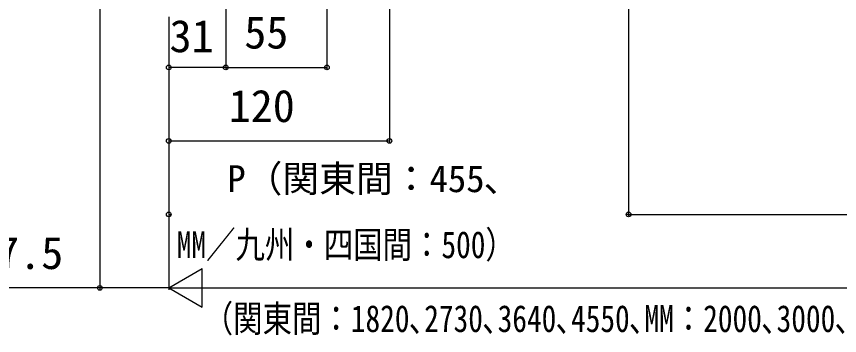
# Model space of a CAD drawing. Units: millimetres, scale not verified. Extents: x -1050 to 1050, y -1570 to 1562.
# Drawn here: x -570.3 to -122.8, y -585.9 to -412.2 of the extents above; entities that cross this region are included whole.
import ezdxf
from ezdxf.enums import TextEntityAlignment as Align

# ---------------------------------------------------------------- set-up
doc = ezdxf.new("R2010")
doc.units = ezdxf.units.MM
doc.header["$LTSCALE"] = 8
doc.layers.add('0-6_YKK_D', color=6, linetype='Continuous')
doc.styles.add('ＭＳ ゴシック', font='')
doc.styles.get('ＭＳ ゴシック').set_extended_font_data('MS Gothic')

msp = doc.modelspace()

# ---------------------------------------------------------------- linework, layer by layer
at = {"layer": '0-6_YKK_D'}
for p, q in [((-401.499, -330.7), (-401.499, -441)), ((-367.499, -355), (-367.499, -481)), ((-237.499, -355), (-237.499, -521)), ((-237.499, -355), (-237.499, -521)), ((-456.499, -395.7), (-456.499, -441)), ((-456.499, -395.7), (-456.499, -441)), ((-525, -401), (-525, -561)), ((-487.499, -412.5), (-487.499, -481)), ((-487.499, -412.5), (-487.499, -561)), ((-487.499, -412.5), (-487.499, -441)), ((-487.499, -412.5), (-487.499, -561)), ((-487.499, -412.5), (-487.499, -521)), ((-456.499, -440), (-487.499, -440)), ((-456.499, -440), (-401.499, -440)), ((-487.499, -480), (-367.499, -480)), ((-487.499, -520), (-486.545, -520)), ((-237.499, -520), (-238.454, -520)), ((-237.499, -520), (12.501, -520)), ((-487.499, -560), (-469.313, -549.5)), ((-469.313, -570.5), (-469.313, -549.5)), ((-487.499, -560), (-469.313, -570.5)), ((-487.499, -560), (-451.126, -560)), ((-466.499, -560), (491.501, -560))]:
    msp.add_line(p, q, dxfattribs=at)
msp.add_lwpolyline([(-487.499, -560), (-525, -560), (-596.009, -560)], dxfattribs=at)
for centre in [(-487.499, -440), (-456.499, -440), (-456.499, -440), (-401.499, -440), (-487.499, -480), (-367.499, -480), (-487.499, -520), (-237.499, -520), (-237.499, -520), (-525, -560)]:
    msp.add_circle(centre, 1.275, dxfattribs=at)

# ---------------------------------------------------------------- texts
at = {"layer": '0-6_YKK_D', "style": 'ＭＳ ゴシック'}
for s, height, p in [('31', 17.6, (-487.067, -437)), ('55', 17.6, (-446.454, -435)), ('120', 17.6, (-454.908, -475)), ('P（関東間：455､', 14.66, (-455.681, -512.273)), ('37.5', 17.6, (-592.782, -555))]:
    msp.add_text(s, height=height, dxfattribs=at).set_placement(p, align=Align.BOTTOM_LEFT)
at = {"layer": '0-6_YKK_D', "style": 'ＭＳ ゴシック', "width": 0.8}
for s, p in [('MM／九州・四国間：500）', (-483.181, -548.182)), ('（関東間：1820､2730､3640､4550､MM：2000､3000､4000､5000､九州・四国間：1910､2865､3820､4775）', (-468.499, -588.409))]:
    msp.add_text(s, height=14.66, dxfattribs=at).set_placement(p, align=Align.BOTTOM_LEFT)

doc.saveas('drawing.dxf')
